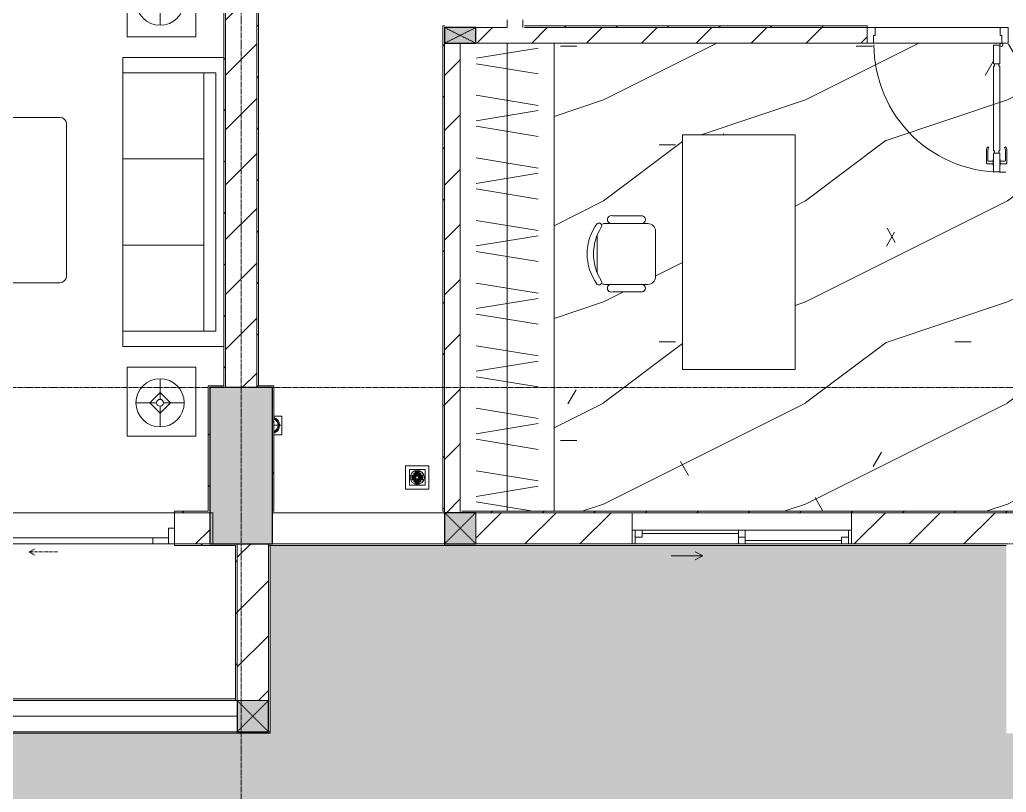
# Model space of a CAD drawing. Header units: millimetres. Extents: x 5121 to 246734, y -48180 to 129206.
# Drawn here: x 59538 to 65843, y 22950 to 27887 of the extents above; entities that cross this region are included whole.
import ezdxf

# ---------------------------------------------------------------- set-up
doc = ezdxf.new("R2010")
doc.units = ezdxf.units.MM
for name, pattern in [('Dash', [6, 3, -3]), ('Grid Line', [22.225, 12.7, -3.175, 3.175, -3.175]), ('IMPORT-CENTER _3_', [10.16, 6.35, -1.27, 1.27, -1.27])]:
    doc.linetypes.add(name, pattern=pattern)
for name, color, linetype, lineweight in [('0-1', 7, 'Continuous', 5), ('A-DETL-GENF-1', 50, 'Continuous', 9), ('A-DOOR', 31, 'Continuous', 9), ('A-DOOR-1', 253, 'Continuous', 9), ('A-DOOR-2', 50, 'Continuous', 9), ('A-DOOR-FRAM', 31, 'Continuous', 9), ('A-DOOR-HDLN', 31, 'Dash', 9), ('A-FLOR-1', 50, 'Continuous', 9), ('A-FLOR-PATT', 8, 'Continuous', 9), ('A-FLOR-PATT-1', 9, 'Continuous', 9), ('A-GLAZ', 151, 'Continuous', 9), ('A-WALL', 113, 'Continuous', 9), ('A-WALL-1', 250, 'Continuous', 18), ('A-WALL-2', 50, 'Continuous', 9), ('A-WALL-FNSH-1', 50, 'Continuous', 9), ('A-WALL-PATT-1', 9, 'Continuous', 9), ('A-WALL-PATT-2', 50, 'Continuous', 9), ('A-WALL-PATT-3', 111, 'Continuous', 9), ('G-IMPT', 8, 'Continuous', 9), ('G-IMPT-2', 8, 'IMPORT-CENTER _3_', 9), ('I-FURN', 30, 'Continuous', 9), ('I-FURN-1', 253, 'Continuous', 9), ('I-WALL-1', 50, 'Continuous', 9), ('M-EQPM', 50, 'Continuous', 9), ('S-COLS', 52, 'Continuous', 9), ('S-COLS-1', 7, 'Continuous', 5), ('S-COLS-2', 10, 'Continuous', 25), ('S-COLS-3', 50, 'Continuous', 9), ('S-COLS-4', 253, 'Continuous', 9), ('S-COLS-5', 52, 'Continuous', 25), ('S-COLS-6', 52, 'Dash', 9), ('S-COLS-HDLN', 52, 'Dash', 9), ('S-COLS-HDLN-1', 50, 'Dash', 9), ('S-GRID-1', 1, 'Grid Line', 9)]:
    doc.layers.add(name, color=color, linetype=linetype, lineweight=lineweight)
pattern_1 = [(45, (0, 0), (-175.3625, 175.3625), [])]
pattern_2 = [(45, (0, 0), (-164.4023, 164.4023), [])]

# ---------------------------------------------------------------- blocks, each defined once
blk = doc.blocks.new('NCV_TKTC_KET CAU_rvt-1-TKCS_MB TỔNG THỂ TẦNG 1')
at = {"layer": 'S-COLS-1'}
blk.add_hatch(color=256, dxfattribs=at).paths.add_polyline_path([(61152.6, 24536.9), (61152.6, 25536.9), (60752.6, 25536.9), (60752.6, 24536.9), (61129.2, 24536.9)])
at = {"layer": 'S-COLS-2'}
for p, q in [((61152.6, 25536.9), (60752.6, 25536.9)), ((60752.6, 25536.9), (60752.6, 24536.9)), ((61152.6, 24536.9), (61152.6, 25536.9)), ((60752.6, 24536.9), (61152.6, 24536.9))]:
    blk.add_line(p, q, dxfattribs=at)
blk = doc.blocks.new('DOOR_CW_01 CANH MO-PANEL KINH - DIW_01-900x2200-CỬA GỖ VÂN LAMINATE-553393-TKCS_MB TỔNG THỂ TẦNG 1')
at = {"layer": 'A-DETL-GENF-1'}
for p, q in [((-399, 820.5), (-438, 820.5)), ((-399, 831.8), (-397, 831.8)), ((-399, 792.2), (-399, 831.8)), ((-397, 872), (-357, 872)), ((-397, 752), (-397, 872)), ((-397, 792.2), (-397, 831.8)), ((-357, 872), (-357, 752)), ((-357, 792.2), (-357, 831.8)), ((-355, 831.8), (-357, 831.8)), ((-355, 792.2), (-355, 831.8)), ((-355, 820.5), (-316, 820.5)), ((-442, 737), (-442, 816.5)), ((-434, 799.5), (-434, 737)), ((-399, 803.5), (-430, 803.5)), ((-397, 792.2), (-399, 792.2)), ((-357, 792.2), (-355, 792.2)), ((-355, 803.5), (-324, 803.5)), ((-320, 799.5), (-320, 737)), ((-312, 737), (-312, 816.5)), ((-433.9, 711.2), (-427.3, 715.8)), ((-357, 752), (-397, 752)), ((-397, 738), (-391, 738)), ((-397, 738), (-397, 196)), ((-363, 752), (-391, 752)), ((-391, 752), (-391, 738)), ((-363, 738), (-363, 752)), ((-357, 738), (-363, 738)), ((-357, 196), (-357, 738)), ((-320.1, 711.2), (-326.7, 715.8)), ((-397, 196), (-391, 196)), ((-391, 196), (-391, 182)), ((-357, 196), (-363, 196)), ((-363, 182), (-363, 196)), ((-357, 182), (-397, 182)), ((-397, 182), (-397, 62)), ((-391, 182), (-363, 182)), ((-357, 62), (-357, 182)), ((-397, 62), (-357, 62))]:
    blk.add_line(p, q, dxfattribs=at)
blk.add_circle((-407, 60), 10, dxfattribs=at)
for centre, radius, start, end in [((-438, 816.5), 4, 90, 180), ((-407, 60), 814, 360, 92), ((-316, 816.5), 4, 0, 90), ((-430, 799.5), 4, 90, 180), ((-324, 799.5), 4, 360, 90), ((-397, 737), 45, 180, 215), ((-397, 737), 37, 180, 215), ((-357, 737), 37, 325, 0), ((-357, 737), 45, 325, 0)]:
    blk.add_arc(centre, radius, start, end, dxfattribs=at)
at = {"layer": 'A-DOOR-2'}
for p, q in [((-410, 50), (-450, 50)), ((-450, 50), (-450, -50)), ((-410, 0), (-410, 50)), ((-400, 0), (-410, 0)), ((-407, 50), (-382, 50)), ((-400, -50), (-400, 0)), ((410, 0), (400, 0)), ((400, 0), (400, -50)), ((450, 50), (410, 50)), ((410, 50), (410, 0)), ((450, -50), (450, 50)), ((-450, -50), (-400, -50)), ((400, -50), (450, -50))]:
    blk.add_line(p, q, dxfattribs=at)
blk = doc.blocks.new('TU DO LV A - TU DO LV A-V8-TKCS_MB TỔNG THỂ TẦNG 1')
at = {"layer": 'I-FURN'}
for p, q in [((10, 136.3), (68.9, 499)), ((169, 101), (104.4, 499)), ((202.5, 101), (267.1, 499)), ((404.3, 101), (468.9, 499)), ((569, 101), (504.4, 499)), ((602.5, 101), (667.1, 499)), ((804.3, 101), (868.9, 499)), ((969, 101), (904.4, 499)), ((1002.5, 101), (1067.1, 499)), ((1204.3, 101), (1268.9, 499)), ((1369, 101), (1304.4, 499)), ((1402.5, 101), (1467.1, 499)), ((1604.3, 101), (1668.9, 499)), ((1769, 101), (1704.4, 499)), ((1802.5, 101), (1867.1, 499)), ((2004.3, 101), (2068.9, 499)), ((2169, 101), (2104.4, 499)), ((2202.5, 101), (2267.1, 499)), ((2404.3, 101), (2468.9, 499)), ((2569, 101), (2504.4, 499)), ((2602.5, 101), (2667.1, 499)), ((2804.3, 101), (2868.9, 499)), ((2969, 101), (2904.4, 499)), ((10, 300), (3000, 300)), ((10, 0), (3000, 0))]:
    blk.add_line(p, q, dxfattribs=at)
at = {"layer": 'I-FURN-1'}
blk.add_line((10, 0), (3000, 0), dxfattribs=at)
blk = doc.blocks.new('BAN LV A - BAN LV A_dwg_ban hoc2-348006-TKCS_MB TỔNG THỂ TẦNG 1')
at = {"layer": 'I-FURN'}
for p, q in [((-194.4, 388.8), (-194.4, 113.4)), ((145.8, 437.4), (-145.8, 437.4)), ((194.4, 113.4), (194.4, 388.8)), ((-243, 354.4), (-243, 162)), ((194.4, 351.4), (194.4, 150.8)), ((243.7, 162), (243.7, 354.4)), ((-120.5, 64.8), (120.5, 64.8))]:
    blk.add_line(p, q, dxfattribs=at)
at = {"layer": 'I-FURN', "flags": 128}
blk.add_lwpolyline([(-737.8, 610.5), (-737.8, 1330.5), (-154.9, 1330.5), (762.2, 1330.5), (762.2, 610.5)], close=True, dxfattribs=at)
at = {"layer": 'I-FURN'}
for centre, radius, start, end in [((-145.8, 388.8), 48.6, 90, 180), ((145.8, 388.8), 48.6, 360, 90), ((-218.7, 347.3), 25.3, 343.7398, 163.7398), ((219.4, 347.3), 25.3, 16.2602, 170.70537), ((-218.7, 154.9), 25.3, 163.7398, 16.2602), ((219.4, 154.9), 25.3, 189.29463, 16.2602), ((-180.2, 75.4), 17.8, 57.97259, 216.69006), ((-145.8, 113.4), 48.6, 180, 207.58444), ((0, 324), 324, 233.1301, 306.8699), ((0, 359.3), 318.2, 237.57575, 302.42425), ((180.2, 75.4), 17.8, 323.30994, 122.02741), ((145.8, 113.4), 48.6, 332.41556, 0)]:
    blk.add_arc(centre, radius, start, end, dxfattribs=at)
blk = doc.blocks.new('BAN LV A - BAN LV A_dwg-348005-TKCS_MB TỔNG THỂ TẦNG 1')
at = {"extrusion": (0, 0, -1), "zscale": -1, "rotation": 180}
blk.add_blockref('BAN LV A - BAN LV A_dwg_ban hoc2-348006-TKCS_MB TỔNG THỂ TẦNG 1', (-729, 1383.7), dxfattribs=at)
blk = doc.blocks.new('BAN LV A - BAN LV A-348231-TKCS_MB TỔNG THỂ TẦNG 1')
at = {"layer": 'I-FURN-1'}
for p, q in [((534.6, 1270.3), (534.6, 1235.9)), ((923.4, 1232.9), (923.4, 1270.3)), ((486, 1221.7), (486, 1029.3)), ((972.7, 1029.3), (972.7, 1221.7)), ((534.6, 1029.3), (534.6, 994.9)), ((923.4, 994.9), (923.4, 1032.3)), ((583.2, 946.3), (874.8, 946.3)), ((1491.2, 773.2), (-8.8, 773.2)), ((-8.8, 773.2), (-8.8, 53.2)), ((1491.2, 53.2), (1491.2, 773.2)), ((-8.8, 53.2), (1491.2, 53.2))]:
    blk.add_line(p, q, dxfattribs=at)
for centre, radius, start, end in [((729, 1059.7), 324, 53.1301, 126.8699), ((548.9, 1308.3), 17.8, 143.30994, 240.59603), ((583.2, 1270.3), 48.6, 152.41556, 180), ((909.2, 1308.3), 17.8, 299.40397, 36.69006), ((874.8, 1270.3), 48.6, 360, 27.58444), ((510.3, 1228.8), 25.3, 16.2602, 196.2602), ((948.4, 1228.8), 25.3, 343.7398, 170.70537), ((510.3, 1036.4), 25.3, 196.2602, 343.7398), ((948.4, 1036.4), 25.3, 189.29463, 343.7398), ((583.2, 994.9), 48.6, 180, 270), ((874.8, 994.9), 48.6, 270, 360)]:
    blk.add_arc(centre, radius, start, end, dxfattribs=at)
blk.add_blockref('BAN LV A - BAN LV A_dwg-348005-TKCS_MB TỔNG THỂ TẦNG 1', (0, 0))
blk = doc.blocks.new('LOBBY_SOFA_1 - LOBBY_SOFA_1-V11-TKCS_MB TỔNG THỂ TẦNG 1')
at = {"layer": 'I-FURN'}
for p, q in [((-2556, -14.9), (-2556, -660)), ((-708, -660), (-708, -14.9)), ((-2457, -66), (-2457, -660)), ((-807, -66), (-2457, -66)), ((-807, -660), (-807, -66)), ((-807, -143), (-2457, -143)), ((-1907, -143), (-1907, -660)), ((-1357, -143), (-1357, -660)), ((-3128.2, -193.5), (-2688.2, -193.5)), ((-3128.2, -633.5), (-3128.2, -193.5)), ((-2688.2, -193.5), (-2688.2, -633.5)), ((-575.9, -193.5), (-575.9, -633.5)), ((-135.9, -193.5), (-575.9, -193.5)), ((-135.9, -633.5), (-135.9, -193.5)), ((-2915.4, -269), (-2915.4, -401)), ((-348.6, -269), (-348.6, -401)), ((-2915.4, -357), (-2981.4, -423)), ((-2849.4, -423), (-2915.4, -357)), ((-414.6, -423), (-348.6, -357)), ((-348.6, -357), (-282.6, -423)), ((-2937.4, -423), (-3069.4, -423)), ((-2981.4, -423), (-2915.4, -489)), ((-2915.4, -489), (-2849.4, -423)), ((-2893.4, -423), (-2761.4, -423)), ((-370.6, -423), (-502.6, -423)), ((-348.6, -489), (-414.6, -423)), ((-282.6, -423), (-348.6, -489)), ((-326.6, -423), (-194.6, -423)), ((-2915.4, -445), (-2915.4, -577)), ((-348.6, -445), (-348.6, -577)), ((-2688.2, -633.5), (-3128.2, -633.5)), ((-2556, -660), (-708, -660)), ((-575.9, -633.5), (-135.9, -633.5)), ((-2172.3, -1064.5), (-2172.3, -1504.5)), ((-1160.3, -1020.5), (-2128.3, -1020.5)), ((-1116.3, -1504.5), (-1116.3, -1064.5)), ((-2128.3, -1548.5), (-1160.3, -1548.5))]:
    blk.add_line(p, q, dxfattribs=at)
for centre, radius in [((-2915.4, -423), 154), ((-348.6, -423), 154), ((-2915.4, -423), 22), ((-348.6, -423), 22)]:
    blk.add_circle(centre, radius, dxfattribs=at)
for centre, start, end in [((-2128.3, -1064.5), 90, 180), ((-1160.3, -1064.5), 0, 90), ((-2128.3, -1504.5), 180, 270), ((-1160.3, -1504.5), 270, 0)]:
    blk.add_arc(centre, 44, start, end, dxfattribs=at)
at = {"layer": 'I-FURN-1'}
for p, q in [((-2556, -14.9), (-2556, -660)), ((-708, -660), (-708, -14.9)), ((-2688.2, -193.5), (-3128.2, -193.5)), ((-3128.2, -193.5), (-3128.2, -633.5)), ((-2688.2, -633.5), (-2688.2, -193.5)), ((-135.9, -193.5), (-575.9, -193.5)), ((-575.9, -193.5), (-575.9, -633.5)), ((-135.9, -633.5), (-135.9, -193.5)), ((-3128.2, -633.5), (-2688.2, -633.5)), ((-2556, -660), (-708, -660)), ((-575.9, -633.5), (-135.9, -633.5)), ((-2172.3, -1064.5), (-2172.3, -1504.5)), ((-1160.3, -1020.5), (-2128.3, -1020.5)), ((-1116.3, -1504.5), (-1116.3, -1064.5)), ((-2128.3, -1548.5), (-1160.3, -1548.5))]:
    blk.add_line(p, q, dxfattribs=at)
for centre, start, end in [((-2128.3, -1064.5), 90, 180), ((-1160.3, -1064.5), 0, 90), ((-2128.3, -1504.5), 180, 270), ((-1160.3, -1504.5), 270, 0)]:
    blk.add_arc(centre, 44, start, end, dxfattribs=at)
blk = doc.blocks.new('G1_SOF - BO TRU - 100x200-V74-TKCS_MB TỔNG THỂ TẦNG 1')
at = {"layer": 'S-COLS-3'}
blk.add_hatch(color=256, dxfattribs=at).paths.add_polyline_path([(50, -100), (50, 100), (-50, 100), (-50, -100), (-44.8, -100)])
at = {"layer": 'S-COLS-2'}
for p, q in [((50, 100), (-50, 100)), ((-50, 100), (-50, -100)), ((50, -100), (50, 100)), ((-50, -100), (50, -100))]:
    blk.add_line(p, q, dxfattribs=at)
at = {"layer": 'S-COLS-HDLN-1'}
for p, q in [((50, 100), (-50, -100)), ((-50, 100), (50, -100))]:
    blk.add_line(p, q, dxfattribs=at)
blk = doc.blocks.new('NCV_TKTC_TANG 1_rvt-1-TKCS_MB TỔNG THỂ TẦNG 1')
at = {"layer": 'A-FLOR-PATT-1'}
h = blk.add_hatch(dxfattribs=at)
h.set_pattern_fill('FP_3', color=256, style=0, pattern_type=2)
h.set_pattern_definition([(0, (0, 0), (2519.68, 629.92), [103.937, -1785.823, 103.937, -1785.823, -10078.72]), (0, (0, 0), (2519.68, 629.92), [-3779.52, 103.937, -3675.583, 103.937, -1785.823, -4409.44]), (0, (0, 0), (2519.68, 629.92), [-9448.8, 103.937, -1155.903, 103.937, -3045.663]), (120, (944.9, 314.96), (-1805.367, 1867.147), [103.937, -1785.823, 103.937, -11864.543]), (120, (944.9, 314.96), (-1805.367, 1867.147), [-1993.697, -1785.823, 103.937, -3675.583, -6299.2]), (120, (944.9, 314.96), (-1805.367, 1867.147), [-7559.04, 103.937, -1785.823, 103.937, -4305.503]), (120, (944.9, 314.96), (-1805.367, 1867.147), [-9552.737, -1155.903, 103.937, -3045.663]), (240, (1259.84, 1574.8), (-714.313, -2497.067), [103.937, -1785.823, 103.937, -11864.543]), (240, (1259.84, 1574.8), (-714.313, -2497.067), [-1993.697, -1785.823, 103.937, -3675.583, -6299.2]), (240, (1259.84, 1574.8), (-714.313, -2497.067), [-7559.04, 103.937, -1785.823, 103.937, -4305.503]), (240, (1259.84, 1574.8), (-714.313, -2497.067), [-9552.737, -1155.903, 103.937, -3045.663])])
h.paths.add_polyline_path([(62952.6, 24746.9), (65952.6, 24746.9), (65952.6, 27736.9), (62952.6, 27736.9), (62952.6, 25268.6)])
h.paths.add_polyline_path([(63774.2, 25652.4), (63774.2, 27152.4), (64494.2, 27152.4), (64494.2, 25652.4), (64386.9, 25652.4)])
h.paths.add_polyline_path([(63319.1, 26146.2), (63296.9, 26158.4), (63293.3, 26171), (63296.4, 26183.7), (63305.4, 26193.2), (63305.4, 26195.8), (63264.3, 26199), (63254.6, 26201.4), (63248.7, 26195.2), (63227.2, 26197.9), (63197.3, 26246.5), (63175.9, 26302), (63165, 26360.5), (63165, 26420), (63175.9, 26478.5), (63197.3, 26534), (63228.5, 26584.6), (63252, 26582.6), (63254.6, 26579.1), (63277.1, 26584.6), (63311.5, 26586), (63298.5, 26594.2), (63293.6, 26605.8), (63295.3, 26619.3), (63303, 26629), (63325.7, 26633.9), (63521, 26631.7), (63535.1, 26617.3), (63534.9, 26602.2), (63530.7, 26593.8), (63518, 26585.5), (63526.3, 26584.6), (63565, 26583), (63576.8, 26578.1), (63594.5, 26560.3), (63601.1, 26536), (63599.4, 26231.9), (63587.9, 26213.5), (63576.8, 26202.4), (63552.5, 26195.8), (63524, 26193.2), (63533, 26184), (63536.3, 26171.5), (63533, 26159.1), (63515, 26147.2), (63325.7, 26147.2)])
h = blk.add_hatch(dxfattribs=at)
h.set_pattern_fill('FP_4', color=256, style=0, pattern_type=2)
h.set_pattern_definition([(216.87, (516.46, 1291.15), (3873.4454, 2582.3069), [645.575, -5810.175]), (206.565, (1291.15, 903.8), (-1291.1515, -1291.149), [1443.55, -1443.55]), (198.435, (1291.15, 258.23), (-2582.2983, -1291.1527), [816.596, -3266.38])])
h.paths.add_polyline_path([(62952.6, 24746.9), (65952.6, 24746.9), (65952.6, 27736.9), (62952.6, 27736.9), (62952.6, 25268.6)])
h.paths.add_polyline_path([(63774.2, 25652.4), (63774.2, 27152.4), (64494.2, 27152.4), (64494.2, 25652.4), (64386.9, 25652.4)])
h.paths.add_polyline_path([(63319.1, 26146.2), (63296.9, 26158.4), (63293.3, 26171), (63296.4, 26183.7), (63305.4, 26193.2), (63305.4, 26195.8), (63264.3, 26199), (63254.6, 26201.4), (63248.7, 26195.2), (63227.2, 26197.9), (63197.3, 26246.5), (63175.9, 26302), (63165, 26360.5), (63165, 26420), (63175.9, 26478.5), (63197.3, 26534), (63228.5, 26584.6), (63252, 26582.6), (63254.6, 26579.1), (63277.1, 26584.6), (63311.5, 26586), (63298.5, 26594.2), (63293.6, 26605.8), (63295.3, 26619.3), (63303, 26629), (63325.7, 26633.9), (63521, 26631.7), (63535.1, 26617.3), (63534.9, 26602.2), (63530.7, 26593.8), (63518, 26585.5), (63526.3, 26584.6), (63565, 26583), (63576.8, 26578.1), (63594.5, 26560.3), (63601.1, 26536), (63599.4, 26231.9), (63587.9, 26213.5), (63576.8, 26202.4), (63552.5, 26195.8), (63524, 26193.2), (63533, 26184), (63536.3, 26171.5), (63533, 26159.1), (63515, 26147.2), (63325.7, 26147.2)])
at = {"layer": 'A-WALL-PATT-1'}
h = blk.add_hatch(dxfattribs=at)
h.set_pattern_fill('FP_2', color=256, style=0, pattern_type=2)
h.set_pattern_definition(pattern_1)
h.paths.add_polyline_path([(64954.2, 27736.9), (64954.2, 27836.9), (62452.6, 27836.9), (62452.6, 27736.9), (64386.9, 27736.9)])
h = blk.add_hatch(dxfattribs=at)
h.set_pattern_fill('FP_2', color=256, style=0, pattern_type=2)
h.set_pattern_definition(pattern_1)
h.paths.add_polyline_path([(62352.6, 24736.9), (62352.6, 27736.9), (62252.6, 27736.9), (62252.6, 24736.9), (62276.8, 24736.9)])
at = {"layer": 'A-WALL-PATT-2'}
h = blk.add_hatch(dxfattribs=at)
h.set_pattern_fill('FP_10', color=256, style=0, pattern_type=2)
h.set_pattern_definition(pattern_2)
h.paths.add_polyline_path([(60852.6, 25546.9), (60852.6, 32236.9), (60842.6, 32236.9), (60842.6, 25546.9)])
h = blk.add_hatch(dxfattribs=at)
h.set_pattern_fill('FP_10', color=256, style=0, pattern_type=2)
h.set_pattern_definition(pattern_2)
h.paths.add_polyline_path([(61052.6, 25536.9), (61062.6, 25536.9), (61062.6, 28836.9), (61052.6, 28836.9), (61052.6, 26654.4)])
h = blk.add_hatch(dxfattribs=at)
h.set_pattern_fill('FP_10', color=256, style=0, pattern_type=2)
h.set_pattern_definition(pattern_2)
h.paths.add_polyline_path([(62242.6, 24746.9), (62252.6, 24746.9), (62252.6, 27846.9), (62242.6, 27845.3), (62242.6, 25268.6)])
h = blk.add_hatch(dxfattribs=at)
h.set_pattern_fill('FP_10', color=256, style=0, pattern_type=2)
h.set_pattern_definition(pattern_2)
h.paths.add_polyline_path([(63984.9, 27836.9), (64954.2, 27836.9), (64954.2, 27846.9), (62762.6, 27846.9), (62762.6, 27836.9)])
h.paths.add_polyline_path([(65942.6, 27836.9), (66062.6, 27836.9), (66062.6, 27846.9), (65854.2, 27846.9), (65854.2, 27836.9)])
h = blk.add_hatch(dxfattribs=at)
h.set_pattern_fill('FP_10', color=256, style=0, pattern_type=2)
h.set_pattern_definition(pattern_2)
h.paths.add_polyline_path([(60742.6, 24746.9), (60752.6, 24746.9), (60752.6, 25546.9), (60742.6, 25544.9), (60742.6, 24953.6)])
h = blk.add_hatch(dxfattribs=at)
h.set_pattern_fill('FP_10', color=256, style=0, pattern_type=2)
h.set_pattern_definition(pattern_2)
h.paths.add_polyline_path([(61162.6, 24746.9), (61162.6, 25536.9), (61152.6, 25536.9), (61152.6, 24746.9)])
h = blk.add_hatch(dxfattribs=at)
h.set_pattern_fill('FP_10', color=256, style=0, pattern_type=2)
h.set_pattern_definition(pattern_2)
h.paths.add_polyline_path([(60664, 24736.9), (60752.6, 24736.9), (60752.6, 24746.9), (60527.6, 24746.9), (60527.6, 24736.9)])
h.paths.add_polyline_path([(58027.6, 24736.9), (58027.6, 24746.9), (57862.6, 24746.9), (57862.6, 24736.9)])
h = blk.add_hatch(dxfattribs=at)
h.set_pattern_fill('FP_10', color=256, style=0, pattern_type=2)
h.set_pattern_definition(pattern_2)
h.paths.add_polyline_path([(65621.6, 24736.9), (65952.6, 24736.9), (65952.6, 24746.9), (62362.6, 24746.9), (62362.6, 24736.9), (64852.6, 24736.9)])
h = blk.add_hatch(dxfattribs=at)
h.set_pattern_fill('FP_10', color=256, style=0, pattern_type=2)
h.set_pattern_definition(pattern_2)
h.paths.add_polyline_path([(60927.6, 24526.9), (60927.6, 24536.9), (60527.6, 24535.3), (60527.6, 24526.9), (60917.6, 24526.9)])
h.paths.add_polyline_path([(58023.6, 24526.9), (58027.6, 24526.9), (58027.6, 24536.9), (57862.6, 24536.9), (57862.6, 24526.9)])
h = blk.add_hatch(dxfattribs=at)
h.set_pattern_fill('FP_10', color=256, style=0, pattern_type=2)
h.set_pattern_definition(pattern_2)
h.paths.add_polyline_path([(60917.6, 23536.9), (60927.6, 23536.9), (60927.6, 24526.9), (60917.6, 24526.9), (60917.6, 23882.8)])
at = {"layer": 'A-FLOR-1'}
for p, q in [((65004.2, 27836.9), (65804.2, 27836.9)), ((62352.6, 27736.9), (62352.6, 24736.9)), ((62452.6, 27736.9), (62352.6, 27736.9)), ((62952.6, 27736.9), (62452.6, 27736.9)), ((64386.9, 27736.9), (62952.6, 27736.9)), ((65814.2, 27736.9), (64994.2, 27736.9)), ((58027.6, 24736.9), (60527.6, 24736.9)), ((60527.6, 24736.9), (58027.6, 24736.9)), ((62352.6, 24736.9), (62362.6, 24736.9))]:
    blk.add_line(p, q, dxfattribs=at)
at = {"layer": 'A-WALL-1'}
for p, q in [((60842.6, 32226.9), (60842.6, 25546.9)), ((60852.6, 25546.9), (60852.6, 32236.9)), ((61052.6, 28836.9), (61052.6, 25536.9)), ((61062.6, 25546.9), (61062.6, 28826.9)), ((62252.6, 27846.9), (62242.6, 27846.9)), ((62242.6, 27846.9), (62242.6, 24746.9)), ((62652.6, 27836.9), (62452.6, 27836.9)), ((64954.2, 27846.9), (62762.6, 27846.9)), ((64954.2, 27836.9), (64954.2, 27846.9)), ((62352.6, 24736.9), (62352.6, 27736.9)), ((60752.6, 25546.9), (60742.6, 25546.9)), ((60742.6, 25546.9), (60742.6, 24746.9)), ((60842.6, 25546.9), (60752.6, 25546.9)), ((60752.6, 24746.9), (60752.6, 25536.9)), ((60752.6, 25536.9), (60852.6, 25536.9)), ((60852.6, 25536.9), (60852.6, 25546.9)), ((61052.6, 25536.9), (61062.6, 25536.9)), ((61162.6, 25546.9), (61062.6, 25546.9)), ((61062.6, 25536.9), (61152.6, 25536.9)), ((61152.6, 25536.9), (61152.6, 24746.9)), ((61162.6, 25536.9), (61162.6, 25546.9)), ((61162.6, 24746.9), (61162.6, 25536.9)), ((60742.6, 24746.9), (60527.6, 24746.9)), ((60527.6, 24746.9), (60527.6, 24736.9)), ((60527.6, 24736.9), (60752.6, 24736.9)), ((60752.6, 24736.9), (60752.6, 24746.9)), ((61152.6, 24746.9), (61162.6, 24746.9)), ((62242.6, 24746.9), (62252.6, 24746.9)), ((62252.6, 24746.9), (62252.6, 24736.9)), ((62252.6, 24736.9), (62352.6, 24736.9)), ((65942.6, 24746.9), (62362.6, 24746.9)), ((62362.6, 24736.9), (63452.6, 24736.9)), ((64852.6, 24736.9), (65952.6, 24736.9)), ((60927.6, 24536.9), (60527.6, 24536.9)), ((60527.6, 24536.9), (60527.6, 24526.9)), ((60527.6, 24526.9), (60917.6, 24526.9)), ((60917.6, 24526.9), (60917.6, 23536.9)), ((60927.6, 24526.9), (60927.6, 24536.9)), ((60927.6, 23536.9), (60927.6, 24526.9)), ((60917.6, 23536.9), (60927.6, 23536.9))]:
    blk.add_line(p, q, dxfattribs=at)
at = {"layer": 'A-WALL-2'}
for p, q in [((62652.6, 27886.9), (62652.6, 27836.9)), ((62752.6, 27836.9), (62752.6, 27886.9)), ((64954.2, 27836.9), (62762.6, 27836.9)), ((62762.6, 27836.9), (64954.2, 27836.9)), ((65004.2, 27836.9), (65804.2, 27836.9)), ((62252.6, 27736.9), (62252.6, 24746.9)), ((62252.6, 24746.9), (62252.6, 27736.9)), ((62452.6, 27736.9), (64954.2, 27736.9)), ((65814.2, 27736.9), (64994.2, 27736.9)), ((61152.6, 24736.9), (62252.2, 24736.9)), ((62252.2, 24536.9), (62252.2, 24736.9))]:
    blk.add_line(p, q, dxfattribs=at)
at = {"layer": 'I-WALL-1'}
for p, q in [((57862.6, 23546.9), (60917.6, 23546.9)), ((60917.6, 23536.9), (57862.6, 23536.9))]:
    blk.add_line(p, q, dxfattribs=at)
at = {"layer": 'A-DOOR-1', "rotation": 180}
blk.add_blockref('DOOR_CW_01 CANH MO-PANEL KINH - DIW_01-900x2200-CỬA GỖ VÂN LAMINATE-553393-TKCS_MB TỔNG THỂ TẦNG 1', (65404.2, 27786.9), dxfattribs=at)
at = {"layer": 'I-FURN-1'}
for name, p, rotation in [('LOBBY_SOFA_1 - LOBBY_SOFA_1-V11-TKCS_MB TỔNG THỂ TẦNG 1', (60857.5, 25090.4), 270.0000000000005), ('TU DO LV A - TU DO LV A-V8-TKCS_MB TỔNG THỂ TẦNG 1', (62952.6, 24736.9), 89.99999999999993), ('BAN LV A - BAN LV A-348231-TKCS_MB TỔNG THỂ TẦNG 1', (64547.4, 25661.2), 90.0000000000001)]:
    blk.add_blockref(name, p, dxfattribs=dict(at, rotation=rotation))
at = {"layer": 'S-COLS-4', "rotation": 89.99999999999945}
blk.add_blockref('G1_SOF - BO TRU - 100x200-V74-TKCS_MB TỔNG THỂ TẦNG 1', (62352.6, 27786.9), dxfattribs=at)
blk = doc.blocks.new('1_FAMILY RVT - W01-WxH 1400x1400xmm-389822-TKCS_MB TỔNG THỂ TẦNG 1')
at = {"layer": 'A-GLAZ'}
for p, q in [((248.4, 172.39), (299.2, 197.79)), ((248.4, 172.39), (299.2, 146.99)), ((248.4, 172.39), (451.6, 172.39)), ((-700, 96.19), (-700, -103.81)), ((700, 96.19), (-700, 96.19)), ((-700, 96.19), (-636.5, 96.19)), ((-680.95, 96.19), (-680.95, 7.29)), ((-636.5, 96.19), (-22.225, 96.19)), ((-636.5, 96.19), (-636.5, 51.74)), ((-636.5, 73.965), (-22.225, 73.965)), ((-22.225, 7.29), (-22.225, 96.19)), ((-22.225, 96.19), (22.225, 96.19)), ((22.225, 96.19), (680.95, 96.19)), ((22.225, 96.19), (22.225, 7.29)), ((680.95, 96.19), (700, 96.19)), ((680.95, 96.19), (680.95, 7.29)), ((700, -103.81), (700, 96.19)), ((-700, 7.29), (-680.95, 7.29)), ((-636.5, 51.74), (-680.95, 51.74)), ((-680.95, 7.29), (-22.225, 7.29)), ((22.225, 51.74), (-22.225, 51.74)), ((-22.225, 7.29), (22.225, 7.29)), ((22.225, 29.515), (636.5, 29.515)), ((22.225, 7.29), (636.5, 7.29)), ((636.5, 51.74), (636.5, 7.29)), ((680.95, 51.74), (636.5, 51.74)), ((636.5, 7.29), (700, 7.29)), ((-700, -103.81), (700, -103.81))]:
    blk.add_line(p, q, dxfattribs=at)
blk = doc.blocks.new('DEG_02-DEG_03 - DEG_02-2500x2400mm-CỬA ĐI 02 CÁNH TRƯỢT-625766-TKCS_MB TỔNG THỂ TẦNG 1')
at = {"layer": 'A-DOOR'}
for p, q in [((-1110, 100), (-1210, 100)), ((-1210, 100), (-1210, 60)), ((-1110, 60), (-1110, 100)), ((-1110, 100), (-50, 100)), ((50, 100), (-50, 100)), ((-50, 100), (-50, 60)), ((50, 60), (50, 100)), ((-1210, 60), (-1110, 60)), ((-50, 60), (-1110, 60)), ((50, 60), (-50, 60)), ((-50, 60), (-50, 20)), ((-50, 60), (50, 60)), ((-50, 20), (50, 20)), ((50, 20), (50, 60)), ((50, 60), (1110, 60)), ((1110, 20), (50, 20)), ((1210, 60), (1110, 60)), ((1110, 60), (1110, 20)), ((1110, 20), (1210, 20)), ((1210, 20), (1210, 60))]:
    blk.add_line(p, q, dxfattribs=at)
at = {"layer": 'A-DOOR-FRAM'}
for p, q in [((-1210, 100), (-1250, 100)), ((-1250, 100), (-1250, 0)), ((-1210, 0), (-1210, 100)), ((1250, 100), (1210, 100)), ((1210, 100), (1210, 0)), ((1250, 0), (1250, 100)), ((-1250, 0), (-1210, 0)), ((1210, 0), (1250, 0))]:
    blk.add_line(p, q, dxfattribs=at)
at = {"layer": 'A-DOOR-HDLN'}
for p, q in [((-500.4, 151.1), (-320.4, 151.1)), ((-320.4, 151.1), (-355, 171.1)), ((-320.4, 151.1), (-355, 131.1)), ((320.4, 151.1), (355, 171.1)), ((320.4, 151.1), (355, 131.1)), ((500.4, 151.1), (320.4, 151.1))]:
    blk.add_line(p, q, dxfattribs=at)
blk = doc.blocks.new('TKTC_XREF_251221_MB TANG 1 - TKTC_XREF_260130_MB TANG 1_dwg_CUM U_DN100-V284-TKCS_MB TỔNG THỂ TẦNG 1')
at = {"layer": 'G-IMPT'}
for radius, start, end in [(69, 292.07111, 67.79711), (57, 299.1099, 60.76323), (61, 297.19556, 62.6749)]:
    blk.add_arc((0, 0), radius, start, end, dxfattribs=at)
blk = doc.blocks.new('TKTC_XREF_251221_MB TANG 1 - TKTC_XREF_260130_MB TANG 1_dwg_$cc-V285-TKCS_MB TỔNG THỂ TẦNG 1')
at = {"layer": 'G-IMPT'}
blk.add_arc((0, 0), 0.5, 124.53265, 234.88048, dxfattribs=at)
blk.add_arc((0, 0), 0.5, 124.53265, 234.88048, dxfattribs=at)
at = {"layer": 'G-IMPT-2'}
blk.add_line((-0.673, 0), (-0.193, 0), dxfattribs=at)
blk = doc.blocks.new('TKTC_XREF_251221_MB TANG 1 - TKTC_XREF_260130_MB TANG 1_dwg_THU NUOC - THU NUOC-444531-TKCS_MB TẦNG 1-4202120-TKCS_MB TỔNG THỂ TẦNG 1')
at = {"layer": 'M-EQPM'}
for p, q in [((-23.3, 10.8), (40.9, 10.8)), ((40.9, 4.8), (-23.3, 4.8)), ((-11, 23.3), (28.5, 23.3)), ((28.5, 17.3), (-11, 17.3)), ((-1.1, 35.6), (18.5, 35.6)), ((18.5, 29.6), (-1.1, 29.6)), ((-23.3, -13.6), (40.9, -13.6)), ((40.9, -19.6), (-23.3, -19.6)), ((-11, -26.1), (28.5, -26.1)), ((28.5, -32.1), (-11, -32.1)), ((-1.1, -38.5), (18.5, -38.5)), ((18.5, -44.5), (-1.1, -44.5))]:
    blk.add_line(p, q, dxfattribs=at)
at = {"layer": 'M-EQPM', "flags": 128}
for points in [[(83.7, -79.4), (83.7, 70.6), (-66.3, 70.6), (-66.3, -79.4)], [(58.7, -54.4), (58.7, 45.6), (-41.3, 45.6), (-41.3, -54.4)]]:
    blk.add_lwpolyline(points, close=True, dxfattribs=at)
for points in [[(-23.3, -1.2), (0.7, -1.2), (0.7, -7.2), (-23.3, -7.2)], [(40.9, -7.2), (16.7, -7.2), (16.7, -1.2), (40.9, -1.2)]]:
    blk.add_lwpolyline(points, dxfattribs=at)
at = {"layer": 'M-EQPM'}
for centre, radius, start, end in [((8.7, -4.4), 45, 360, 180), ((8.7, -4.4), 45, 360, 180), ((-23.3, 7.8), 3, 90, 270), ((-11, 20.3), 3, 90, 270), ((-1.1, 32.6), 3, 90, 270), ((18.5, 32.6), 3, 270, 90), ((28.5, 20.3), 3, 270, 90), ((40.9, 7.8), 3, 270, 90), ((8.7, -4.4), 45, 180, 360), ((8.7, -4.4), 45, 180, 360), ((-23.3, -4.2), 3, 90, 270), ((-23.3, -16.6), 3, 90, 270), ((-11, -29.1), 3, 90, 270), ((-1.1, -41.5), 3, 90, 270), ((18.5, -41.5), 3, 270, 90), ((28.5, -29.1), 3, 270, 90), ((40.9, -4.2), 3, 270, 90), ((40.9, -16.6), 3, 270, 90)]:
    blk.add_arc(centre, radius, start, end, dxfattribs=at)
blk = doc.blocks.new('TKTC_XREF_251221_MB TANG 1 - TKTC_XREF_260130_MB TANG 1_dwg-4202109-TKCS_MB TỔNG THỂ TẦNG 1')
at = {"layer": 'G-IMPT'}
blk.add_line((-141989.1, -375992.1), (-141939.4, -375992.1), dxfattribs=at)
at = {"layer": 'G-IMPT', "flags": 128}
blk.add_lwpolyline([(-141939.4, -375992), (-141939.4, -376111.5), (-141989.1, -376111.5)], dxfattribs=at)
at = {"extrusion": (0, 0, -1), "xscale": 90.00000000005114, "yscale": 90.00000000005114, "zscale": -90.00000000005114, "rotation": 0.3047175217251739}
blk.add_blockref('TKTC_XREF_251221_MB TANG 1 - TKTC_XREF_260130_MB TANG 1_dwg_$cc-V285-TKCS_MB TỔNG THỂ TẦNG 1', (142006.5, -376049.6), dxfattribs=at)
at = {"xscale": 0.789473684210524, "yscale": 0.789473684210524, "zscale": 0.789473684210524, "rotation": 0.06930925665188988}
blk.add_blockref('TKTC_XREF_251221_MB TANG 1 - TKTC_XREF_260130_MB TANG 1_dwg_CUM U_DN100-V284-TKCS_MB TỔNG THỂ TẦNG 1', (-142008, -376051.4), dxfattribs=at)
blk.add_blockref('TKTC_XREF_251221_MB TANG 1 - TKTC_XREF_260130_MB TANG 1_dwg_THU NUOC - THU NUOC-444531-TKCS_MB TẦNG 1-4202120-TKCS_MB TỔNG THỂ TẦNG 1', (-141082.3, -376380.4))
blk = doc.blocks.new('TKTC_XREF_251221_MB TANG 1 - TKTC_XREF_251221_MB TANG 1-2038492-TKCS_MB TỔNG THỂ TẦNG 1')
blk.add_blockref('TKTC_XREF_251221_MB TANG 1 - TKTC_XREF_260130_MB TANG 1_dwg-4202109-TKCS_MB TỔNG THỂ TẦNG 1', (169499.1, 384109.7))
blk = doc.blocks.new('G1_SOF - BO TRU - 200x200-3050151-TKCS_MB TỔNG THỂ TẦNG 1')
at = {"layer": 'S-COLS-HDLN'}
for p, q in [((-100, 100), (100, -100)), ((100, 100), (-100, -100))]:
    blk.add_line(p, q, dxfattribs=at)

msp = doc.modelspace()

# ---------------------------------------------------------------- hatches: boundary and pattern name
at = {"layer": 'A-FLOR-PATT'}
h = msp.add_hatch(dxfattribs=at)
h.set_pattern_fill('FP_23', color=256, style=0, pattern_type=2)
h.set_pattern_definition([(0, (236.2, 15.75), (787.4, 787.4), [118.11, -23.622, 31.496, -23.622, -590.55]), (0, (236.2, 15.75), (787.4, 787.4), [-196.85, 118.11, -472.44]), (0, (196.85, 39.4), (787.4, 787.4), [78.74, -59.055, 118.11, -59.055, -472.44]), (0, (196.85, 39.4), (787.4, 787.4), [-314.96, 78.74, -393.7]), (0, (472.44, 354.3), (787.4, 787.4), [98.425, -39.37, 98.425, -551.18]), (0, (78.74, 511.8), (787.4, 787.4), [39.37, -78.74, 39.37, -629.92]), (90, (157.5, 511.8), (-787.4, 787.4), [70.866, -716.534]), (90, (393.7, 39.4), (-787.4, 787.4), [78.74, -708.66]), (90, (590.55, 354.3), (-787.4, 787.4), [78.74, -708.66]), (45, (496.06, 31.5), (0, 787.4), [78.74, -1034.812]), (135, (291.34, 31.5), (-787.4, 6e-14), [78.74, -1034.812]), (63.435, (472.44, 35.43), (-0.0007, 787.4), [78.74, -1681.94]), (75.964, (433.07, 39.37), (-0.00383, 787.3999), [78.74, -3167.793]), (75.964, (629.92, 354.33), (-0.00383, 787.3999), [62.992, -3183.541]), (75.964, (173.23, 511.81), (-0.00383, 787.3999), [55.118, -3191.415]), (104.036, (354.33, 39.37), (0.00383, 787.3999), [78.74, -3167.793]), (104.036, (551.18, 354.33), (0.00383, 787.3999), [62.992, -3183.541]), (104.036, (141.73, 511.81), (0.00383, 787.3999), [55.118, -3191.415]), (116.565, (314.96, 35.43), (0.0007, 787.4), [78.74, -1681.939])])
h.paths.add_polyline_path([(44812.6, 20988.2), (73127.6, 20988.2), (73127.6, 23327.4), (65842.6, 23327.4), (65842.6, 24526.9), (61137.6, 24526.9), (61137.6, 23327.4), (57652.6, 23327.4), (57652.6, 23337.4), (57642.6, 23337.4), (57642.6, 24526.9), (52937.6, 24526.9), (52937.6, 23337.4), (52937.6, 23336.9), (52937.6, 23326.9), (49442.6, 23326.9), (49442.6, 24527.4), (45852.6, 24527.4), (45852.6, 24535.3), (44802.6, 24535.3), (44802.6, 24527.4), (44812.6, 24527.4), (44812.6, 20990.1)])
h.paths.add_polyline_path([(52727.6, 23336.9), (52727.6, 23337.4), (49652.6, 23336.9)])
at = {"layer": 'A-WALL-PATT-3'}
h = msp.add_hatch(dxfattribs=at)
h.set_pattern_fill('FP_1', color=256, style=0, pattern_type=2)
h.set_pattern_definition(pattern_1)
h.paths.add_polyline_path([(60857.5, 25536.9), (61052.6, 25536.9), (61052.6, 28836.9), (60852.6, 28836.9), (60852.6, 25536.9)])
h.paths.add_polyline_path([(60916.5, 29036.9), (61052.6, 29036.9), (61052.6, 32237), (60852.6, 32237), (60852.6, 29036.9)])
h = msp.add_hatch(dxfattribs=at)
h.set_pattern_fill('FP_1', color=256, style=0, pattern_type=2)
h.set_pattern_definition(pattern_1)
h.paths.add_polyline_path([(60752.6, 24536.9), (60752.6, 24736.9), (60527.6, 24736.9), (60527.6, 24536.9)])
h.paths.add_polyline_path([(58027.6, 24536.9), (58027.6, 24736.9), (57852.6, 24736.9), (57852.6, 24536.9)])
h = msp.add_hatch(dxfattribs=at)
h.set_pattern_fill('FP_1', color=256, style=0, pattern_type=2)
h.set_pattern_definition(pattern_1)
h.paths.add_polyline_path([(64852.6, 24536.9), (65852.6, 24536.9), (65852.6, 24736.9), (64852.6, 24736.9), (64852.6, 24595.3)])
h.paths.add_polyline_path([(62452.5, 24536.9), (63452.6, 24536.9), (63452.6, 24736.9), (62452.5, 24736.9)])
h = msp.add_hatch(dxfattribs=at)
h.set_pattern_fill('FP_1', color=256, style=0, pattern_type=2)
h.set_pattern_definition(pattern_1)
h.paths.add_polyline_path([(61127.6, 23536.9), (61127.6, 24536.9), (60927.6, 24535.3), (60927.6, 23536.9)])
at = {"layer": 'S-COLS-1'}
for points in [[(62252.5, 24536.9), (62452.5, 24536.9), (62452.5, 24736.9), (62252.5, 24736.9), (62252.5, 24537.4)], [(60927.6, 23336.9), (61127.6, 23337.4), (61127.6, 23536.9), (60927.6, 23536.9), (60927.6, 23337.4)]]:
    msp.add_hatch(color=256, dxfattribs=at).paths.add_polyline_path(points)

# ---------------------------------------------------------------- linework, layer by layer
at = {"layer": 'A-WALL'}
for p, q in [((58027.6, 24736.9), (60527.6, 24736.9)), ((62452.5, 24736.9), (62452.5, 24536.9)), ((62252.6, 24526.9), (61137.6, 24526.9)), ((61152.6, 24536.9), (62252.5, 24536.9)), ((60927.6, 23536.9), (61127.6, 23536.9)), ((57852.6, 23437.4), (60927.6, 23437.4)), ((57852.6, 23337.4), (60927.6, 23337.4)), ((60927.6, 23327.4), (57852.6, 23327.4))]:
    msp.add_line(p, q, dxfattribs=at)
at = {"layer": 'A-WALL-1'}
for p, q in [((60852.6, 28836.9), (60852.6, 25536.9)), ((61052.6, 25536.9), (61052.6, 28836.9)), ((60852.6, 25536.9), (61052.6, 25536.9)), ((60772.6, 24736.9), (60527.6, 24736.9)), ((60527.6, 24736.9), (60527.6, 24636.9)), ((60772.6, 24536.9), (60772.6, 24736.9)), ((63452.6, 24736.9), (62452.5, 24736.9)), ((65852.6, 24736.9), (64852.6, 24736.9)), ((60527.6, 24536.9), (60772.6, 24536.9)), ((60927.6, 24536.9), (60927.6, 23536.9)), ((61127.6, 24536.9), (60927.6, 24536.9)), ((61127.6, 23536.9), (61127.6, 24536.9)), ((63452.6, 24536.9), (62452.5, 24536.9)), ((62452.5, 24536.9), (63452.6, 24536.9)), ((65842.6, 24536.9), (64852.6, 24536.9)), ((64852.6, 24536.9), (65852.6, 24536.9))]:
    msp.add_line(p, q, dxfattribs=at)
at = {"layer": 'A-WALL-FNSH-1'}
for p, q in [((61137.6, 24526.9), (61127.6, 24526.9)), ((61137.6, 23327.4), (61137.6, 24526.9)), ((62452.5, 24536.9), (62252.6, 24536.9)), ((62252.6, 24536.9), (62252.6, 24526.9)), ((62252.6, 24526.9), (65842.6, 24526.9)), ((61127.6, 23536.9), (61127.6, 23337.4)), ((61137.6, 23337.4), (60927.6, 23337.4)), ((60927.6, 23337.4), (60927.6, 23327.4)), ((60927.6, 23327.4), (61137.6, 23327.4))]:
    msp.add_line(p, q, dxfattribs=at)
at = {"layer": 'S-COLS'}
for p, q in [((62452.5, 24536.9), (62452.5, 24736.9)), ((61127.6, 23536.9), (60927.6, 23536.9))]:
    msp.add_line(p, q, dxfattribs=at)
at = {"layer": 'S-COLS-5'}
for p, q in [((62452.5, 24736.9), (62252.5, 24736.9)), ((62252.5, 24736.9), (62252.5, 24536.9)), ((62252.5, 24536.9), (62452.5, 24536.9)), ((60927.6, 23536.9), (60927.6, 23336.9)), ((61127.6, 23336.9), (61127.6, 23536.9)), ((60927.6, 23336.9), (61127.6, 23336.9))]:
    msp.add_line(p, q, dxfattribs=at)
at = {"layer": 'S-GRID-1'}
for p, q in [((60952.6, 23210.6), (60952.6, 78232.7)), ((129301.8, 25536.9), (31601.8, 25536.9)), ((125364.8, 24536.9), (35538.8, 24536.9)), ((60952.6, 15460.6), (60952.6, 23210.6))]:
    msp.add_line(p, q, dxfattribs=at)

# ---------------------------------------------------------------- block references
at = {"layer": '0-1'}
for name in ['NCV_TKTC_KET CAU_rvt-1-TKCS_MB TỔNG THỂ TẦNG 1', 'NCV_TKTC_TANG 1_rvt-1-TKCS_MB TỔNG THỂ TẦNG 1']:
    msp.add_blockref(name, (0, 0), dxfattribs=at)
at = {"layer": 'A-DOOR', "rotation": 180}
msp.add_blockref('DEG_02-DEG_03 - DEG_02-2500x2400mm-CỬA ĐI 02 CÁNH TRƯỢT-625766-TKCS_MB TỔNG THỂ TẦNG 1', (59277.6, 24636.9), dxfattribs=at)
at = {"layer": 'A-GLAZ', "rotation": 180}
msp.add_blockref('1_FAMILY RVT - W01-WxH 1400x1400xmm-389822-TKCS_MB TỔNG THỂ TẦNG 1', (64152.6, 24633.1), dxfattribs=at)
at = {"layer": 'M-EQPM'}
msp.add_blockref('TKTC_XREF_251221_MB TANG 1 - TKTC_XREF_251221_MB TANG 1-2038492-TKCS_MB TỔNG THỂ TẦNG 1', (33652.6, 17236.9), dxfattribs=at)
at = {"layer": 'S-COLS-6'}
for p in [(62352.5, 24636.9), (61027.6, 23436.9)]:
    msp.add_blockref('G1_SOF - BO TRU - 200x200-3050151-TKCS_MB TỔNG THỂ TẦNG 1', p, dxfattribs=at)

doc.saveas('drawing.dxf')
